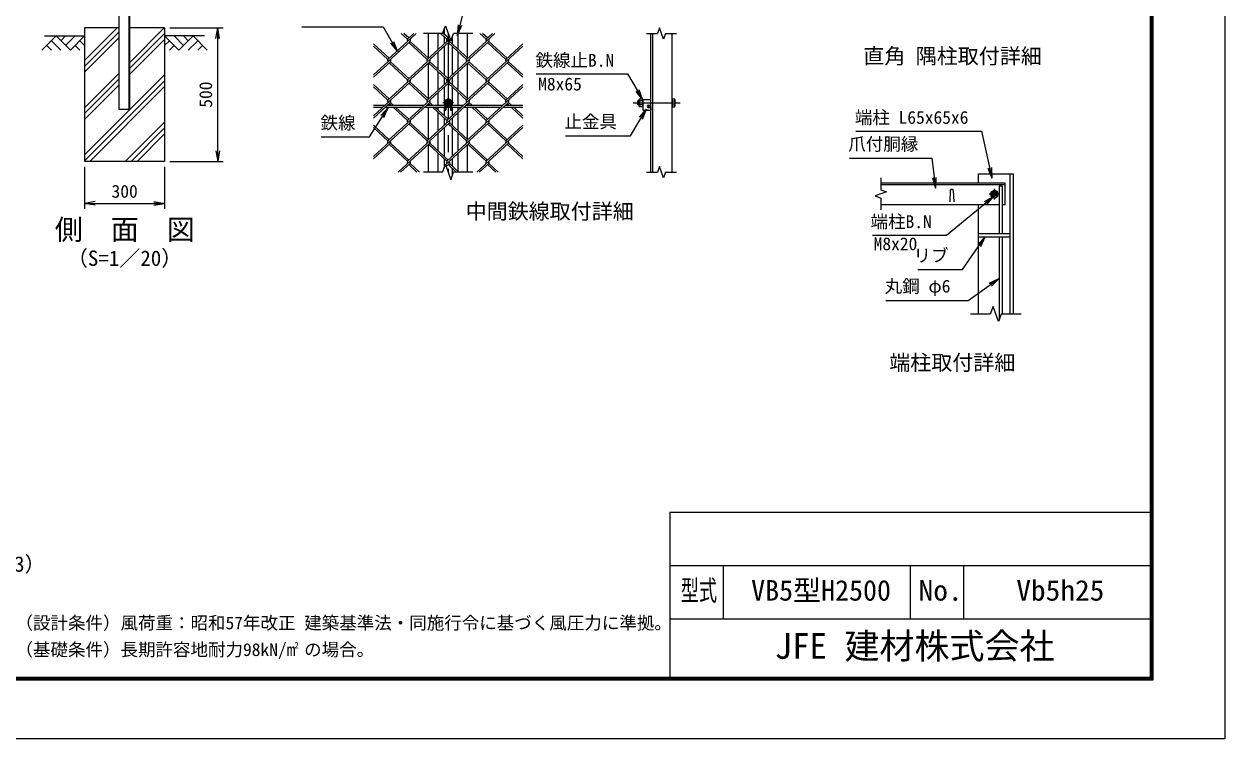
# Model space of a CAD drawing. Units: millimetres at full size. Extents: x -4200 to 4200, y -2970 to 2970.
# Drawn here: x -300 to 4200, y -2970 to -291 of the extents above; entities that cross this region are included whole.
import ezdxf
from ezdxf.enums import TextEntityAlignment as Align

# ---------------------------------------------------------------- set-up
doc = ezdxf.new("R2010")
doc.units = ezdxf.units.MM
doc.header["$LTSCALE"] = 10
doc.linetypes.add('USER1', pattern=[50.8, 31.75, -6.35, 6.35, -6.35])
for name, color, linetype, lineweight in [('0-0_D-STR1', 1, 'Continuous', 18), ('0-1_D-BMK', 2, 'USER1', 13), ('0-2_D-STR-DIM', 7, 'Continuous', 13), ('0-3_D-STR3', 3, 'Continuous', 13), ('0-4_D-BGD', 7, 'Continuous', 18), ('0-5_D-STR4', 7, 'Continuous', 18), ('0-6_D-STR-TXT', 7, 'Continuous', 13), ('0-7_0', 7, 'Continuous', 18), ('0-9_D-STR2', 7, 'Continuous', 13), ('0-A_D-DCR-HCH', 7, 'Continuous', 13), ('0-B_D-TTL', 7, 'Continuous', 18)]:
    doc.layers.add(name, color=color, linetype=linetype, lineweight=lineweight)
doc.layers.add('0-8_D-TTL-TXT', color=7, linetype='Continuous')
doc.styles.add('ＭＳ ゴシック', font='')
doc.styles.get('ＭＳ ゴシック').set_extended_font_data('MS Gothic')

# ---------------------------------------------------------------- blocks, each defined once
blk = doc.blocks.new('_Open')
at = {"layer": '0-7_0'}
blk.add_line((-10, 1.667), (0, 0), dxfattribs=at)
blk.add_lwpolyline([(-10, -1.667), (0, 0), (-10, 0)], dxfattribs=at)

msp = doc.modelspace()

# ---------------------------------------------------------------- linework, layer by layer
at = {"layer": '0-0_D-STR1'}
for p, q in [((56.53, -611.02), (56.53, 2208.98)), ((93.03, -611.02), (93.03, 2208.98)), ((96.53, -611.02), (96.53, 2208.98)), ((1273.93, -311.21), (1273.93, -329.72)), ((1215.93, -419.03), (1215.93, -326.38)), ((1250.93, -386.96), (1250.93, -326.38)), ((1273.93, -338.4), (1273.93, -365.89)), ((1303.93, -341.55), (1303.93, -365.89)), ((1326.93, -386.96), (1326.93, -326.38)), ((1361.93, -419.03), (1361.93, -326.38)), ((2048.25, -846.38), (2048.25, -326.38)), ((2056.25, -846.38), (2056.25, -326.38)), ((2128.25, -846.38), (2128.25, -326.38)), ((1250.93, -461.12), (1250.93, -395.64)), ((1273.93, -374.57), (1273.93, -482.2)), ((1303.93, -374.57), (1303.93, -482.2)), ((1326.93, -461.12), (1326.93, -395.64)), ((1215.93, -571.51), (1215.93, -437.73)), ((1361.93, -571.51), (1361.93, -437.73)), ((1250.93, -539.44), (1250.93, -469.8)), ((1273.93, -490.88), (1273.93, -518.37)), ((1303.93, -490.88), (1303.93, -518.37)), ((1326.93, -539.44), (1326.93, -469.8)), ((1273.93, -527.05), (1273.93, -596.38)), ((1303.93, -527.05), (1303.93, -596.38)), ((1250.93, -596.38), (1250.93, -548.12)), ((1326.93, -596.38), (1326.93, -548.12)), ((96.53, -611.02), (56.53, -611.02)), ((1215.93, -596.38), (1215.93, -590.21)), ((1215.93, -723.99), (1215.93, -604.38)), ((1250.93, -613.6), (1250.93, -604.38)), ((1250.93, -691.92), (1250.93, -622.28)), ((1273.93, -604.38), (1273.93, -634.67)), ((1303.93, -604.38), (1303.93, -634.67)), ((1326.93, -613.6), (1326.93, -604.38)), ((1326.93, -691.92), (1326.93, -622.28)), ((1361.93, -596.38), (1361.93, -590.21)), ((1361.93, -723.99), (1361.93, -604.38)), ((1273.93, -643.35), (1273.93, -670.84)), ((1303.93, -643.35), (1303.93, -670.84)), ((1250.93, -766.08), (1250.93, -700.6)), ((1273.93, -679.53), (1273.93, -787.15)), ((1303.93, -679.53), (1303.93, -787.15)), ((1326.93, -766.08), (1326.93, -700.6)), ((1215.93, -846.38), (1215.93, -742.69)), ((1361.93, -846.38), (1361.93, -742.69)), ((1250.93, -846.38), (1250.93, -774.76)), ((1273.93, -795.83), (1273.93, -831.21)), ((1303.93, -795.83), (1303.93, -823.32)), ((1326.93, -844.4), (1326.93, -774.76)), ((1303.93, -832), (1303.93, -861.55)), ((3276, -852.2), (3406, -852.2)), ((3276, -888.2), (3276, -852.2)), ((3394, -852.2), (3394, -1378.2)), ((3406, -852.2), (3406, -1378.2)), ((3376, -888.2), (2910, -888.2)), ((3376, -894.2), (2910, -894.2)), ((3376, -968.2), (3376, -888.2)), ((3170, -914.45), (3168.5, -957.45)), ((3182, -914.45), (3183.5, -957.45)), ((3353.27, -968.2), (2910, -968.2)), ((3276, -1378.2), (3276, -968.2)), ((3376, -968.2), (3365.27, -968.2)), ((3276, -1076.2), (3394, -1076.2)), ((3276, -1088.2), (3394, -1088.2))]:
    msp.add_line(p, q, dxfattribs=at)
msp.add_arc((3176, -916.95), 6.5, 22.61986, 157.38014, dxfattribs=at)
at = {"layer": '0-1_D-BMK'}
for p, q in [((1288.93, -326.38), (1288.93, -846.38)), ((1308.93, -586.38), (1268.93, -586.38)), ((1982.25, -586.38), (2158.25, -586.38)), ((3356, -928.2), (3316, -928.2)), ((3336, -948.2), (3336, -908.2))]:
    msp.add_line(p, q, dxfattribs=at)
at = {"layer": '0-2_D-STR-DIM'}
for p, q in [((246.53, -306.02), (445.54, -306.02)), ((425.54, -806.02), (425.54, -306.02)), ((1268.41, -326.38), (1196.93, -326.38)), ((1380.93, -326.38), (1309.46, -326.38)), ((2031.75, -326.38), (2072.85, -326.38)), ((2103.64, -326.38), (2144.75, -326.38)), ((246.53, -806.02), (445.54, -806.02)), ((-73.47, -826.02), (-73.47, -983.34)), ((226.53, -826.02), (226.53, -983.34)), ((1268.41, -846.38), (1196.93, -846.38)), ((1380.93, -846.38), (1309.46, -846.38)), ((2031.75, -846.38), (2072.85, -846.38)), ((2103.64, -846.38), (2144.75, -846.38)), ((2910, -867.94), (2910, -912.54)), ((2931.14, -920.24), (2888.86, -935.63)), ((2888.86, -935.63), (2910, -943.33)), ((2910, -912.54), (2931.14, -920.24)), ((2910, -943.33), (2910, -987.94)), ((-73.47, -963.34), (226.53, -963.34)), ((3330.74, -1350.01), (3320.48, -1378.2)), ((3351.26, -1406.39), (3330.74, -1350.01)), ((3320.48, -1378.2), (3246, -1378.2)), ((3361.52, -1378.2), (3351.26, -1406.39)), ((3436, -1378.2), (3361.52, -1378.2))]:
    msp.add_line(p, q, dxfattribs=at)
for points in [[(1268.41, -326.38), (1278.67, -298.19), (1299.2, -354.57), (1309.46, -326.38)], [(2103.64, -326.38), (2095.94, -347.52), (2080.55, -305.23), (2072.85, -326.38)], [(1268.41, -846.38), (1278.67, -818.19), (1299.2, -874.57), (1309.46, -846.38)], [(2103.64, -846.38), (2095.94, -867.52), (2080.55, -825.23), (2072.85, -846.38)]]:
    msp.add_lwpolyline(points, dxfattribs=at)
at = {"layer": '0-3_D-STR3'}
for p, q in [((1288.93, -571.37), (1275.93, -578.87)), ((1275.93, -578.87), (1275.93, -593.88)), ((1301.93, -578.87), (1288.93, -571.37)), ((1301.93, -593.88), (1301.93, -578.87)), ((2000.65, -578.38), (1998.25, -580.78)), ((1998.25, -580.78), (1998.25, -591.98)), ((2000.65, -578.38), (2000.65, -594.38)), ((2005.25, -578.38), (2000.65, -578.38)), ((2006.7, -571.37), (2005.25, -573.88)), ((2005.25, -598.88), (2005.25, -573.88)), ((2018.25, -571.37), (2006.7, -571.37)), ((2018.25, -578.87), (2006.7, -578.87)), ((2018.25, -601.39), (2018.25, -571.37)), ((2018.25, -574.38), (2048.25, -574.38)), ((2018.25, -574.38), (2018.25, -614.38)), ((2128.25, -571.37), (2137.45, -571.37)), ((2128.25, -571.37), (2128.25, -601.39)), ((2128.25, -578.87), (2137.45, -578.87)), ((2138.85, -573.78), (2137.45, -571.37)), ((2138.85, -573.78), (2138.85, -598.98)), ((1050.82, -596.38), (1008.93, -596.38)), ((1042.09, -604.38), (1008.93, -604.38)), ((1189.54, -604.38), (1051.56, -604.38)), ((1198.27, -596.38), (1060.29, -596.38)), ((1276.43, -604.38), (1199.02, -604.38)), ((1276.43, -596.38), (1207.75, -596.38)), ((1275.93, -593.88), (1288.93, -601.39)), ((1276.43, -594.17), (1276.43, -614.38)), ((1276.43, -614.38), (1280.43, -614.38)), ((1280.43, -596.48), (1280.43, -614.38)), ((1297.43, -604.38), (1280.43, -604.38)), ((1288.93, -601.39), (1301.93, -593.88)), ((1297.43, -596.48), (1297.43, -614.38)), ((1297.43, -614.38), (1301.43, -614.38)), ((1301.43, -594.17), (1301.43, -614.38)), ((1345.73, -596.38), (1301.43, -596.38)), ((1337, -604.38), (1301.43, -604.38)), ((1484.45, -604.38), (1346.47, -604.38)), ((1493.18, -596.38), (1355.2, -596.38)), ((1568.93, -604.38), (1493.93, -604.38)), ((1568.93, -596.38), (1502.66, -596.38)), ((2000.65, -594.38), (1998.25, -591.98)), ((2005.25, -594.38), (2000.65, -594.38)), ((2006.7, -601.39), (2005.25, -598.88)), ((2018.25, -593.88), (2006.7, -593.88)), ((2018.25, -601.39), (2006.7, -601.39)), ((2018.25, -614.38), (2048.25, -614.38)), ((2038.75, -595.38), (2048.25, -595.38)), ((2038.75, -604.38), (2048.25, -604.38)), ((2048.25, -604.38), (2048.25, -614.38)), ((2128.25, -593.88), (2137.45, -593.88)), ((2128.25, -601.39), (2137.45, -601.39)), ((2138.85, -598.98), (2137.45, -601.39)), ((3365.27, -898.2), (3365.27, -1076.2)), ((3336, -913.19), (3323, -920.69)), ((3323, -920.69), (3323, -935.7)), ((3323, -935.7), (3336, -943.21)), ((3349, -920.69), (3336, -913.19)), ((3336, -943.21), (3349, -935.7)), ((3349, -935.7), (3349, -920.69)), ((3353.27, -1088.2), (3353.27, -1400.88)), ((3365.27, -1088.2), (3365.27, -1378.2))]:
    msp.add_line(p, q, dxfattribs=at)
msp.add_lwpolyline([(3365.27, -898.2), (3353.27, -898.2), (3353.27, -1076.2)], dxfattribs=at)
for centre, radius in [((1288.93, -586.38), 12.5), ((1288.93, -586.38), 8), ((1288.93, -586.38), 5.6), ((2044.25, -600.38), 4), ((3336, -928.2), 12.5), ((3336, -928.2), 8), ((3336, -928.2), 5.6)]:
    msp.add_circle(centre, radius, dxfattribs=at)
for centre, radius, start, end in [((2030.37, -586.38), 24.84, 162.4121, 197.5879), ((2012.18, -575.12), 6.64, 145.61586, 214.38414), ((2131.97, -575.12), 6.64, 325.61585, 34.38415), ((2113.78, -586.38), 24.84, 342.4121, 17.5879), ((2012.18, -597.64), 6.64, 145.61584, 214.38415), ((2038.75, -599.88), 4.5, 90, 270), ((2131.97, -597.64), 6.64, 325.61585, 34.38415)]:
    msp.add_arc(centre, radius, start, end, dxfattribs=at)
at = {"layer": '0-4_D-BGD'}
for p, q in [((-223.47, -336.02), (-73.47, -336.02)), ((376.53, -336.02), (226.53, -336.02))]:
    msp.add_line(p, q, dxfattribs=at)
at = {"layer": '0-5_D-STR4'}
for p, q in [((-73.47, -306.02), (-73.47, -806.02)), ((56.53, -306.02), (-73.47, -306.02)), ((226.53, -306.02), (96.53, -306.02)), ((226.53, -306.02), (226.53, -806.02)), ((226.53, -806.02), (-73.47, -806.02))]:
    msp.add_line(p, q, dxfattribs=at)
at = {"layer": '0-6_D-STR-TXT'}
for points in [[(1529.65, -214.5), (1352.33, -214.5), (1323.53, -332.54)], [(740.39, -301.77), (1045.88, -301.77), (1097.57, -392.71)], [(1618.4, -478.45), (1961.2, -478.45), (2016.82, -573.35)], [(813.12, -714.35), (993.99, -714.35), (1062.89, -606.06)], [(1728.1, -709.69), (1971.92, -709.69), (2030.8, -611.49)], [(2816.79, -692.25), (3287.76, -692.25), (3326.32, -867.39)], [(2792.47, -793.41), (3101.51, -793.41), (3114.95, -904.47)], [(2879.6, -1082.88), (3155.91, -1082.88), (3332.8, -937.64)], [(3048.99, -1211.36), (3216.66, -1211.36), (3300.6, -1089.84)], [(2929.2, -1326.88), (3237.23, -1326.88), (3351.63, -1245.69)]]:
    msp.add_lwpolyline(points, dxfattribs=at)
at = {"layer": '0-9_D-STR2'}
for p, q in [((1146.22, -356.48), (1008.93, -482.28)), ((1169.6, -326.38), (1063.01, -424.04)), ((1136.74, -347.8), (1113.36, -326.38)), ((1141.48, -343.46), (1122.84, -326.38)), ((1293.67, -356.48), (1136.74, -500.28)), ((1160.36, -326.38), (1136.86, -347.91)), ((1215.21, -419.7), (1146.22, -356.48)), ((1295.97, -345.7), (1210.47, -424.04)), ((1284.2, -347.8), (1260.82, -326.38)), ((1288.93, -343.46), (1268.88, -325.09)), ((1293.6, -339.19), (1284.2, -347.8)), ((1441.13, -356.48), (1284.2, -500.28)), ((1362.66, -419.7), (1293.67, -356.48)), ((1464.51, -326.38), (1357.93, -424.04)), ((1431.65, -347.8), (1408.27, -326.38)), ((1436.39, -343.46), (1417.75, -326.38)), ((1455.03, -326.38), (1431.65, -347.8)), ((1510.12, -419.7), (1441.13, -356.48)), ((1067.75, -419.7), (1008.93, -365.8)), ((1063.01, -424.04), (1008.93, -374.49)), ((1210.47, -424.04), (1141.48, -360.82)), ((1357.93, -424.04), (1288.93, -360.82)), ((1568.93, -374.49), (1431.65, -500.28)), ((1505.38, -424.04), (1436.39, -360.82)), ((1568.93, -365.8), (1505.38, -424.04)), ((1072.49, -432.72), (1008.93, -490.96)), ((1219.94, -432.72), (1063.01, -576.52)), ((1136.74, -500.28), (1067.75, -437.06)), ((1141.48, -495.94), (1072.49, -432.72)), ((1367.4, -432.72), (1210.47, -576.52)), ((1284.2, -500.28), (1215.21, -437.06)), ((1288.93, -495.94), (1219.94, -432.72)), ((1514.85, -432.72), (1357.93, -576.52)), ((1431.65, -500.28), (1363.08, -437.44)), ((1436.39, -495.94), (1367.4, -432.72)), ((1568.93, -490.96), (1510.12, -437.06)), ((1568.93, -482.28), (1514.85, -432.72)), ((1146.22, -508.96), (1008.93, -634.76)), ((1067.75, -572.18), (1008.93, -518.28)), ((1063.01, -576.52), (1008.93, -526.96)), ((1293.67, -508.96), (1136.74, -652.76)), ((1210.47, -576.52), (1141.48, -513.3)), ((1215.21, -572.18), (1146.22, -508.96)), ((1441.13, -508.96), (1284.2, -652.76)), ((1357.93, -576.52), (1288.93, -513.3)), ((1362.66, -572.18), (1293.67, -508.96)), ((1568.93, -526.96), (1431.65, -652.76)), ((1505.38, -576.52), (1436.39, -513.3)), ((1510.12, -572.18), (1441.13, -508.96)), ((1568.93, -518.28), (1505.38, -576.52)), ((1072.49, -585.2), (1008.93, -643.44)), ((1219.94, -585.2), (1063.01, -729)), ((1075.21, -596.38), (1067.75, -589.54)), ((1084.68, -596.38), (1072.49, -585.2)), ((1136.74, -652.76), (1083.94, -604.38)), ((1141.48, -648.42), (1093.42, -604.38)), ((1367.4, -585.2), (1210.47, -729)), ((1222.67, -596.38), (1215.21, -589.54)), ((1232.14, -596.38), (1219.94, -585.2)), ((1284.2, -652.76), (1231.4, -604.38)), ((1288.93, -648.42), (1240.87, -604.38)), ((1514.85, -585.2), (1357.93, -729)), ((1370.12, -596.38), (1362.66, -589.54)), ((1379.6, -596.38), (1367.4, -585.2)), ((1431.65, -652.76), (1378.85, -604.38)), ((1436.39, -648.42), (1388.33, -604.38)), ((1517.58, -596.38), (1510.12, -589.54)), ((1527.05, -596.38), (1514.85, -585.2)), ((1568.93, -643.44), (1526.31, -604.38)), ((1568.93, -634.76), (1535.78, -604.38)), ((1146.22, -661.44), (1008.93, -787.24)), ((1067.75, -724.66), (1008.93, -670.76)), ((1293.67, -661.44), (1136.74, -805.24)), ((1210.47, -729), (1141.48, -665.78)), ((1215.21, -724.66), (1146.22, -661.44)), ((1441.13, -661.44), (1284.2, -805.24)), ((1357.93, -729), (1288.93, -665.78)), ((1362.66, -724.66), (1293.67, -661.44)), ((1505.38, -729), (1436.39, -665.78)), ((1510.12, -724.66), (1441.13, -661.44)), ((1568.93, -670.76), (1505.38, -729)), ((1063.01, -729), (1008.93, -679.44)), ((1568.93, -679.44), (1431.65, -805.24)), ((1072.49, -737.68), (1008.93, -795.92)), ((1136.74, -805.24), (1067.75, -742.02)), ((1141.48, -800.9), (1072.49, -737.68)), ((1219.94, -737.68), (1101.32, -846.38)), ((1284.2, -805.24), (1215.21, -742.02)), ((1288.93, -800.9), (1219.94, -737.68)), ((1367.4, -737.68), (1278.89, -818.78)), ((1431.65, -805.24), (1362.66, -742.02)), ((1436.39, -800.9), (1367.4, -737.68)), ((1514.85, -737.68), (1396.23, -846.38)), ((1568.93, -795.92), (1510.12, -742.02)), ((1568.93, -787.24), (1514.85, -737.68)), ((1146.22, -813.92), (1110.79, -846.38)), ((1172.16, -846.38), (1141.48, -818.26)), ((1181.64, -846.38), (1146.22, -813.92)), ((1293.67, -813.92), (1281.26, -825.29)), ((1319.62, -846.38), (1288.93, -818.26)), ((1329.09, -846.38), (1293.67, -813.92)), ((1441.13, -813.92), (1405.71, -846.38)), ((1467.07, -846.38), (1436.39, -818.26)), ((1476.55, -846.38), (1441.13, -813.92))]:
    msp.add_line(p, q, dxfattribs=at)
for centre, start, end in [((1141.59, -352.26), 137.5, 222.5), ((1141.59, -352.26), 317.5, 42.5), ((1289.04, -352.26), 137.5, 222.5), ((1289.04, -352.26), 317.5, 42.5), ((1436.5, -352.26), 137.5, 222.5), ((1436.5, -352.26), 317.5, 42.5), ((1067.75, -428.38), 137.5, 222.5), ((1067.75, -428.38), 317.5, 42.5), ((1215.21, -428.38), 137.5, 222.5), ((1215.21, -428.38), 317.5, 42.5), ((1362.66, -428.38), 137.5, 222.5), ((1362.66, -428.38), 317.5, 42.5), ((1510.22, -428.5), 137.5, 222.5), ((1510.22, -428.5), 317.5, 42.5), ((1141.47, -504.63), 137.5, 222.5), ((1141.47, -504.63), 317.5, 42.5), ((1288.92, -504.63), 137.5, 222.5), ((1288.92, -504.63), 317.5, 42.5), ((1436.38, -504.63), 137.5, 222.5), ((1436.38, -504.63), 317.5, 42.5), ((1067.75, -580.86), 137.5, 222.5), ((1067.75, -580.86), 317.5, 42.5), ((1215.21, -580.86), 137.5, 222.5), ((1215.21, -580.86), 317.5, 42.5), ((1362.66, -580.86), 137.5, 222.5), ((1362.66, -580.86), 317.5, 42.5), ((1510.22, -580.98), 137.5, 222.5), ((1510.22, -580.98), 317.5, 42.5), ((1141.47, -657.11), 137.5, 222.5), ((1141.47, -657.11), 317.5, 42.5), ((1289.05, -657.21), 137.5, 222.5), ((1289.05, -657.21), 317.5, 42.5), ((1436.51, -657.21), 137.5, 222.5), ((1436.51, -657.21), 317.5, 42.5), ((1067.87, -733.45), 137.5, 222.5), ((1067.87, -733.45), 317.5, 42.5), ((1215.33, -733.45), 137.5, 222.5), ((1215.33, -733.45), 317.5, 42.5), ((1362.78, -733.45), 137.5, 222.5), ((1362.78, -733.45), 317.5, 42.5), ((1510.34, -733.57), 137.5, 222.5), ((1510.34, -733.57), 317.5, 42.5), ((1141.47, -809.59), 137.5, 222.5), ((1141.47, -809.59), 317.5, 42.5), ((1289.05, -809.69), 137.5, 222.5), ((1289.05, -809.69), 317.5, 42.5), ((1436.51, -809.69), 137.5, 222.5), ((1436.51, -809.69), 317.5, 42.5)]:
    msp.add_arc(centre, 6.42, start, end, dxfattribs=at)
at = {"layer": '0-A_D-DCR-HCH'}
for p, q in [((-73.47, -428.1), (48.61, -306.02)), ((96.53, -434.88), (225.38, -306.02)), ((-179.9, -336.02), (-233.11, -389.23)), ((-197.63, -353.76), (-162, -389.23)), ((-179.9, -336.02), (-126.68, -389.23)), ((-162.16, -353.76), (-144.42, -336.02)), ((-144.42, -371.5), (-108.95, -336.02)), ((-126.68, -389.23), (-73.47, -336.02)), ((-91.21, -353.76), (-73.47, -371.41)), ((-73.47, -450.2), (56.53, -320.2)), ((-73.47, -472.29), (56.53, -342.29)), ((96.53, -456.97), (226.53, -326.97)), ((96.53, -479.07), (226.53, -349.07)), ((279.74, -389.23), (226.53, -336.02)), ((244.27, -353.76), (226.53, -371.41)), ((297.48, -371.5), (262, -336.02)), ((332.95, -336.02), (279.74, -389.23)), ((315.31, -353.85), (297.48, -336.02)), ((350.69, -353.76), (315.05, -389.23)), ((332.95, -336.02), (386.16, -389.23)), ((-215.37, -371.5), (-197.55, -389.23)), ((-108.95, -371.5), (-91.13, -389.23)), ((262, -371.5), (244.18, -389.23)), ((368.43, -371.5), (350.61, -389.23)), ((-73.47, -604.88), (56.53, -474.88)), ((-73.47, -781.65), (226.53, -481.65)), ((-73.47, -626.97), (56.53, -496.97)), ((-73.47, -803.75), (226.53, -503.75)), ((-73.47, -649.07), (56.53, -519.07)), ((-53.65, -806.02), (226.53, -525.85)), ((78.94, -806.02), (226.53, -658.43)), ((101.03, -806.02), (226.53, -680.53)), ((123.13, -806.02), (226.53, -702.62))]:
    msp.add_line(p, q, dxfattribs=at)
at = {"layer": '0-B_D-TTL'}
for p, q in [((2120, -2120), (2120, -2740)), ((2120, -2120), (3920, -2120)), ((2120, -2320), (3920, -2320)), ((2320, -2320), (2320, -2520)), ((3020, -2320), (3020, -2520)), ((3220, -2320), (3220, -2520)), ((2120, -2520), (3920, -2520))]:
    msp.add_line(p, q, dxfattribs=at)
at = {"layer": '0-B_D-TTL', "color": 2}
msp.add_lwpolyline([(-4200, 2970), (4200, 2970), (4200, -2970), (-4200, -2970)], close=True, dxfattribs=at)
at = {"layer": '0-B_D-TTL'}
for points in [[(-3930, 2750), (3930, 2750), (3930, -2750), (-3930, -2750)], [(-3927.5, 2747.5), (3927.5, 2747.5), (3927.5, -2747.5), (-3927.5, -2747.5)], [(-3925, 2745), (3925, 2745), (3925, -2745), (-3925, -2745)], [(-3922.5, 2742.5), (3922.5, 2742.5), (3922.5, -2742.5), (-3922.5, -2742.5)], [(-3920, 2740), (3920, 2740), (3920, -2740), (-3920, -2740)]]:
    msp.add_lwpolyline(points, close=True, dxfattribs=at)

# ---------------------------------------------------------------- block references
at = {"layer": '0-2_D-STR-DIM', "xscale": 4, "yscale": 4}
for p, rotation in [((425.54, -306.02), 90), ((425.54, -806.02), 270), ((-73.47, -963.34), 180)]:
    msp.add_blockref('_Open', p, dxfattribs=dict(at, rotation=rotation))
msp.add_blockref('_Open', (226.53, -963.34), dxfattribs=at)
at = {"layer": '0-6_D-STR-TXT', "xscale": 4, "yscale": 4}
for p, rotation in [((1323.05, -334.48), 256.28935), ((1098.56, -394.45), 299.61327), ((2017.83, -575.07), 300.37182), ((1063.96, -604.38), 57.53248), ((2031.82, -609.78), 59.05204), ((3326.75, -869.35), 282.41679), ((3115.19, -906.46), 276.90146), ((3334.34, -936.37), 39.38905), ((3301.73, -1088.2), 55.36729), ((3353.27, -1244.54), 35.3607)]:
    msp.add_blockref('_Open', p, dxfattribs=dict(at, rotation=rotation))

# ---------------------------------------------------------------- texts
at = {"layer": '0-2_D-STR-DIM', "style": 'ＭＳ ゴシック'}
msp.add_text('500', height=48.09, rotation=90, dxfattribs=at).set_placement((418.79, -604.91), align=Align.BOTTOM_LEFT)
msp.add_text('300', height=48.09, dxfattribs=at).set_placement((27.64, -956.59), align=Align.BOTTOM_LEFT)
at = {"layer": '0-6_D-STR-TXT', "style": 'ＭＳ ゴシック'}
for s, p in [('鉄線止B.N', (1616.11, -465.61)), ('M8x65', (1626.3, -554.65)), ('止金具', (1724.8, -695.45)), ('端柱 L65x65x6', (2812.98, -679.66)), ('鉄線', (810.83, -699.99)), ('爪付胴縁', (2788.41, -779.43)), ('端柱B.N', (2871.79, -1070.29)), ('M8x20', (2883.51, -1153.11)), ('リブ', (3032.75, -1197)), ('丸鋼 φ6', (2924.88, -1312.01))]:
    msp.add_text(s, height=48.09, dxfattribs=at).set_placement(p, align=Align.BOTTOM_LEFT)
at = {"layer": '0-8_D-TTL-TXT', "style": 'ＭＳ ゴシック'}
for s, height, p in [('直角 隅柱取付詳細', 57.7, (2844.65, -457.53)), ('中間鉄線取付詳細', 57.7, (1354.71, -1039.29)), ('側\u3000面\u3000図', 76.98, (-185.23, -1122.96)), ('（S=1／20）', 57.7, (-139.75, -1214.94)), ('端柱取付詳細', 57.7, (2942.11, -1605.78)), ('胴縁断面図（R付L40x40x3）', 57.7, (-1202.53, -2360.66)), ('VB5型H2500', 76.98, (2424.4, -2474.8)), ('（設計条件）風荷重：昭和57年改正 建築基準法・同施行令に基づく風圧力に準拠。', 48.09, (-332.45, -2573.6)), ('JFE 建材株式会社', 96.19, (2512.38, -2698.5)), ('（基礎条件）長期許容地耐力98kN/m の場合。', 48.09, (-332.45, -2673.6)), ('2', 24.05, (713.02, -2637.79))]:
    msp.add_text(s, height=height, dxfattribs=at).set_placement(p, align=Align.BOTTOM_LEFT)
for s, width, p in [('型式', 0.65, (2160.27, -2474.8)), ('No.', 1.05, (3052, -2474.8)), ('Vb5h25', 1.05, (3418, -2474.8))]:
    msp.add_text(s, height=76.98, dxfattribs=dict(at, width=width)).set_placement(p, align=Align.BOTTOM_LEFT)

doc.saveas('drawing.dxf')
